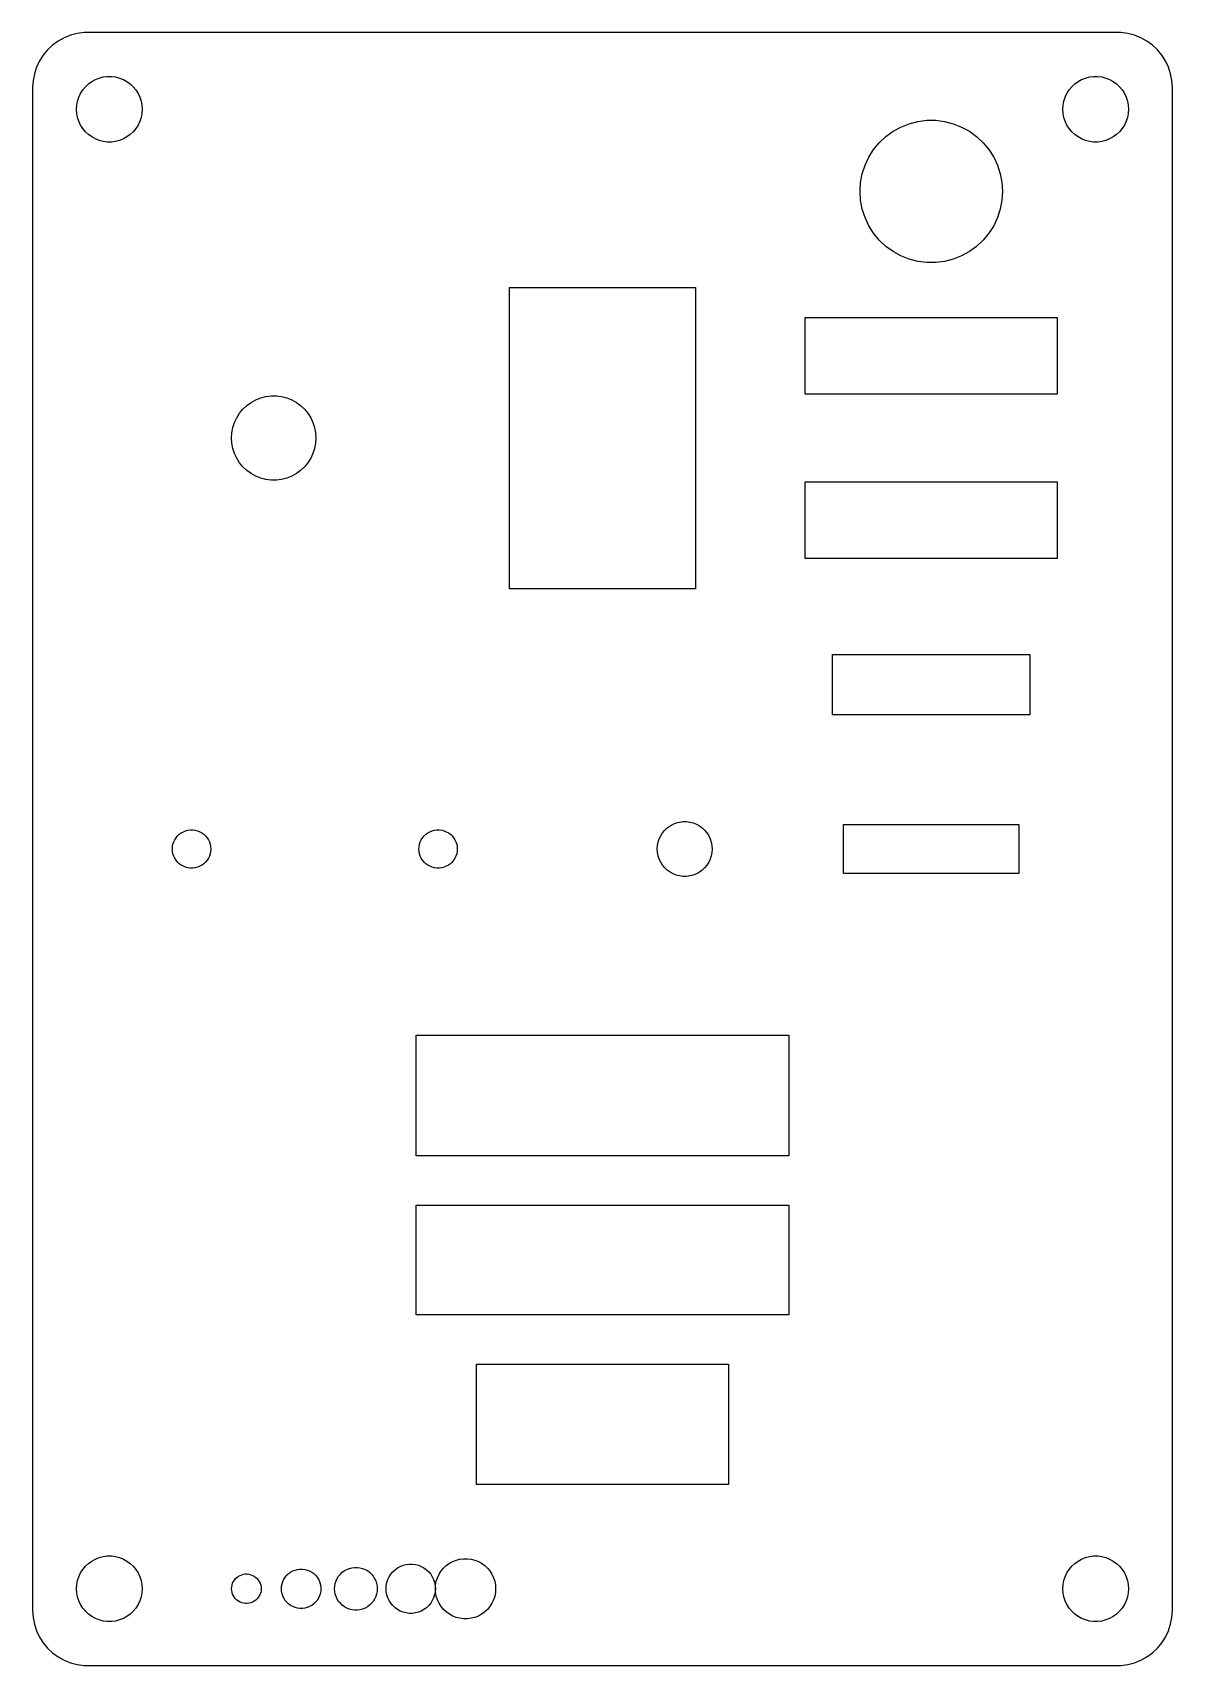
# Model space of a CAD drawing. Header units: metres. Extents: x -52 to 52, y -74 to 3413.
# Drawn here: x -52 to 52, y 1833.5 to 1982.5 of the extents above; entities that cross this region are included whole.
import ezdxf

# ---------------------------------------------------------------- set-up
doc = ezdxf.new("R2010")
doc.units = ezdxf.units.M

msp = doc.modelspace()

# ---------------------------------------------------------------- linework, layer by layer
for p, q in [((-49.6791, 1981.72), (-50.1871, 1981.35)), ((-49.1289, 1982.02), (-49.6791, 1981.72)), ((-48.5451, 1982.26), (-49.1289, 1982.02)), ((-47.9369, 1982.41), (-48.5451, 1982.26)), ((-47.3139, 1982.49), (-47.9369, 1982.41)), ((47.3139, 1982.49), (-47.3139, 1982.49)), ((47.9369, 1982.41), (47.3139, 1982.49)), ((48.5451, 1982.26), (47.9369, 1982.41)), ((49.1289, 1982.02), (48.5451, 1982.26)), ((49.6791, 1981.72), (49.1289, 1982.02)), ((50.1871, 1981.35), (49.6791, 1981.72)), ((-51.0451, 1980.44), (-51.3815, 1979.91)), ((-50.6448, 1980.92), (-51.0451, 1980.44)), ((-50.1871, 1981.35), (-50.6448, 1980.92)), ((50.6448, 1980.92), (50.1871, 1981.35)), ((51.0451, 1980.44), (50.6448, 1980.92)), ((51.3815, 1979.91), (51.0451, 1980.44)), ((-51.8429, 1978.74), (-51.9606, 1978.13)), ((-51.6489, 1979.34), (-51.8429, 1978.74)), ((-51.3815, 1979.91), (-51.6489, 1979.34)), ((-45.5621, 1978.45), (-45.1884, 1978.49)), ((-45.1884, 1978.49), (-44.8116, 1978.49)), ((-44.8116, 1978.49), (-44.4379, 1978.45)), ((44.4379, 1978.45), (44.8116, 1978.49)), ((44.8116, 1978.49), (45.1884, 1978.49)), ((45.1884, 1978.49), (45.5621, 1978.45)), ((51.6489, 1979.34), (51.3815, 1979.91)), ((51.8429, 1978.74), (51.6489, 1979.34)), ((51.9606, 1978.13), (51.8429, 1978.74)), ((-51.9606, 1978.13), (-52, 1977.5)), ((-52, 1977.5), (-52, 1838.5)), ((-47.6289, 1976.95), (-47.427, 1977.26)), ((-47.427, 1977.26), (-47.1869, 1977.55)), ((-47.1869, 1977.55), (-46.9123, 1977.81)), ((-46.9123, 1977.81), (-46.6075, 1978.03)), ((-46.6075, 1978.03), (-46.2773, 1978.21)), ((-46.2773, 1978.21), (-45.927, 1978.35)), ((-45.927, 1978.35), (-45.5621, 1978.45)), ((-44.4379, 1978.45), (-44.0729, 1978.35)), ((-44.0729, 1978.35), (-43.7227, 1978.21)), ((-43.7227, 1978.21), (-43.3925, 1978.03)), ((-43.3925, 1978.03), (-43.0877, 1977.81)), ((-43.0877, 1977.81), (-42.8131, 1977.55)), ((-42.8131, 1977.55), (-42.5729, 1977.26)), ((-42.5729, 1977.26), (-42.3711, 1976.95)), ((42.3711, 1976.95), (42.5729, 1977.26)), ((42.5729, 1977.26), (42.8131, 1977.55)), ((42.8131, 1977.55), (43.0877, 1977.81)), ((43.0877, 1977.81), (43.3925, 1978.03)), ((43.3925, 1978.03), (43.7227, 1978.21)), ((43.7227, 1978.21), (44.0729, 1978.35)), ((44.0729, 1978.35), (44.4379, 1978.45)), ((45.5621, 1978.45), (45.927, 1978.35)), ((45.927, 1978.35), (46.2773, 1978.21)), ((46.2773, 1978.21), (46.6075, 1978.03)), ((46.6075, 1978.03), (46.9123, 1977.81)), ((46.9123, 1977.81), (47.1869, 1977.55)), ((47.1869, 1977.55), (47.427, 1977.26)), ((47.427, 1977.26), (47.6289, 1976.95)), ((52, 1977.5), (51.9606, 1978.13)), ((52, 1838.5), (52, 1977.5)), ((-48, 1975.5), (-47.9763, 1975.88)), ((-47.9763, 1975.12), (-48, 1975.5)), ((-47.9763, 1975.88), (-47.9057, 1976.25)), ((-47.9057, 1976.25), (-47.7893, 1976.6)), ((-47.7893, 1976.6), (-47.6289, 1976.95)), ((-42.3711, 1976.95), (-42.2107, 1976.6)), ((-42.2107, 1976.6), (-42.0942, 1976.25)), ((-42.0942, 1976.25), (-42.0237, 1975.88)), ((-42.0237, 1975.88), (-42, 1975.5)), ((-42, 1975.5), (-42.0237, 1975.12)), ((42, 1975.5), (42.0237, 1975.88)), ((42.0237, 1975.12), (42, 1975.5)), ((42.0237, 1975.88), (42.0942, 1976.25)), ((42.0942, 1976.25), (42.2107, 1976.6)), ((42.2107, 1976.6), (42.3711, 1976.95)), ((47.6289, 1976.95), (47.7893, 1976.6)), ((47.7893, 1976.6), (47.9057, 1976.25)), ((47.9057, 1976.25), (47.9763, 1975.88)), ((47.9763, 1975.88), (48, 1975.5)), ((48, 1975.5), (47.9763, 1975.12)), ((-47.9057, 1974.75), (-47.9763, 1975.12)), ((-47.7893, 1974.4), (-47.9057, 1974.75)), ((-47.6289, 1974.05), (-47.7893, 1974.4)), ((-47.427, 1973.74), (-47.6289, 1974.05)), ((-42.3711, 1974.05), (-42.5729, 1973.74)), ((-42.2107, 1974.4), (-42.3711, 1974.05)), ((-42.0942, 1974.75), (-42.2107, 1974.4)), ((-42.0237, 1975.12), (-42.0942, 1974.75)), ((27.2324, 1973.88), (27.9914, 1974.18)), ((27.9914, 1974.18), (28.782, 1974.38)), ((28.782, 1974.38), (29.5919, 1974.49)), ((29.5919, 1974.49), (30.4081, 1974.49)), ((30.4081, 1974.49), (31.218, 1974.38)), ((31.218, 1974.38), (32.0086, 1974.18)), ((32.0086, 1974.18), (32.7676, 1973.88)), ((42.0942, 1974.75), (42.0237, 1975.12)), ((42.2107, 1974.4), (42.0942, 1974.75)), ((42.3711, 1974.05), (42.2107, 1974.4)), ((42.5729, 1973.74), (42.3711, 1974.05)), ((47.6289, 1974.05), (47.427, 1973.74)), ((47.7893, 1974.4), (47.6289, 1974.05)), ((47.9057, 1974.75), (47.7893, 1974.4)), ((47.9763, 1975.12), (47.9057, 1974.75)), ((-47.1869, 1973.45), (-47.427, 1973.74)), ((-46.9123, 1973.19), (-47.1869, 1973.45)), ((-46.6075, 1972.97), (-46.9123, 1973.19)), ((-46.2773, 1972.79), (-46.6075, 1972.97)), ((-45.927, 1972.65), (-46.2773, 1972.79)), ((-45.5621, 1972.55), (-45.927, 1972.65)), ((-45.1884, 1972.51), (-45.5621, 1972.55)), ((-44.8116, 1972.51), (-45.1884, 1972.51)), ((-44.4379, 1972.55), (-44.8116, 1972.51)), ((-44.0729, 1972.65), (-44.4379, 1972.55)), ((-43.7227, 1972.79), (-44.0729, 1972.65)), ((-43.3925, 1972.97), (-43.7227, 1972.79)), ((-43.0877, 1973.19), (-43.3925, 1972.97)), ((-42.8131, 1973.45), (-43.0877, 1973.19)), ((-42.5729, 1973.74), (-42.8131, 1973.45)), ((25.2617, 1972.45), (25.8567, 1973.01)), ((25.8567, 1973.01), (26.5171, 1973.49)), ((26.5171, 1973.49), (27.2324, 1973.88)), ((32.7676, 1973.88), (33.4829, 1973.49)), ((33.4829, 1973.49), (34.1432, 1973.01)), ((34.1432, 1973.01), (34.7383, 1972.45)), ((42.8131, 1973.45), (42.5729, 1973.74)), ((43.0877, 1973.19), (42.8131, 1973.45)), ((43.3925, 1972.97), (43.0877, 1973.19)), ((43.7227, 1972.79), (43.3925, 1972.97)), ((44.0729, 1972.65), (43.7227, 1972.79)), ((44.4379, 1972.55), (44.0729, 1972.65)), ((44.8116, 1972.51), (44.4379, 1972.55)), ((45.1884, 1972.51), (44.8116, 1972.51)), ((45.5621, 1972.55), (45.1884, 1972.51)), ((45.927, 1972.65), (45.5621, 1972.55)), ((46.2773, 1972.79), (45.927, 1972.65)), ((46.6075, 1972.97), (46.2773, 1972.79)), ((46.9123, 1973.19), (46.6075, 1972.97)), ((47.1869, 1973.45), (46.9123, 1973.19)), ((47.427, 1973.74), (47.1869, 1973.45)), ((23.9565, 1970.39), (24.304, 1971.13)), ((24.304, 1971.13), (24.7414, 1971.82)), ((24.7414, 1971.82), (25.2617, 1972.45)), ((34.7383, 1972.45), (35.2586, 1971.82)), ((35.2586, 1971.82), (35.696, 1971.13)), ((35.696, 1971.13), (36.0435, 1970.39)), ((23.5513, 1968.81), (23.7042, 1969.62)), ((23.7042, 1969.62), (23.9565, 1970.39)), ((36.0435, 1970.39), (36.2958, 1969.62)), ((36.2958, 1969.62), (36.4487, 1968.81)), ((23.5, 1968), (23.5513, 1968.81)), ((36.4487, 1968.81), (36.5, 1968)), ((23.5513, 1967.19), (23.5, 1968)), ((23.7042, 1966.38), (23.5513, 1967.19)), ((36.4487, 1967.19), (36.2958, 1966.38)), ((36.5, 1968), (36.4487, 1967.19)), ((23.9565, 1965.61), (23.7042, 1966.38)), ((24.304, 1964.87), (23.9565, 1965.61)), ((36.0435, 1965.61), (35.696, 1964.87)), ((36.2958, 1966.38), (36.0435, 1965.61)), ((24.7414, 1964.18), (24.304, 1964.87)), ((25.2617, 1963.55), (24.7414, 1964.18)), ((35.2586, 1964.18), (34.7383, 1963.55)), ((35.696, 1964.87), (35.2586, 1964.18)), ((25.8567, 1962.99), (25.2617, 1963.55)), ((26.5171, 1962.51), (25.8567, 1962.99)), ((27.2324, 1962.12), (26.5171, 1962.51)), ((27.9914, 1961.82), (27.2324, 1962.12)), ((32.7676, 1962.12), (32.0086, 1961.82)), ((33.4829, 1962.51), (32.7676, 1962.12)), ((34.1432, 1962.99), (33.4829, 1962.51)), ((34.7383, 1963.55), (34.1432, 1962.99)), ((28.782, 1961.62), (27.9914, 1961.82)), ((29.5919, 1961.51), (28.782, 1961.62)), ((30.4081, 1961.51), (29.5919, 1961.51)), ((31.218, 1961.62), (30.4081, 1961.51)), ((32.0086, 1961.82), (31.218, 1961.62)), ((-8.5, 1931.75), (-8.5, 1959.25)), ((-8.5, 1959.25), (8.5, 1959.25)), ((8.5, 1959.25), (8.5, 1931.75)), ((18.5, 1949.5), (18.5, 1956.5)), ((18.5, 1956.5), (41.5, 1956.5)), ((41.5, 1956.5), (41.5, 1949.5)), ((-32.4541, 1948.47), (-32.0629, 1948.75)), ((-32.0629, 1948.75), (-31.6392, 1948.98)), ((-31.6392, 1948.98), (-31.1897, 1949.16)), ((-31.1897, 1949.16), (-30.7214, 1949.28)), ((-30.7214, 1949.28), (-30.2417, 1949.34)), ((-30.2417, 1949.34), (-29.7583, 1949.34)), ((-29.7583, 1949.34), (-29.2786, 1949.28)), ((-29.2786, 1949.28), (-28.8103, 1949.16)), ((-28.8103, 1949.16), (-28.3607, 1948.98)), ((-28.3607, 1948.98), (-27.9371, 1948.75)), ((-27.9371, 1948.75), (-27.5459, 1948.47)), ((41.5, 1949.5), (18.5, 1949.5)), ((-33.5796, 1946.92), (-33.3738, 1947.35)), ((-33.3738, 1947.35), (-33.1147, 1947.76)), ((-33.1147, 1947.76), (-32.8065, 1948.14)), ((-32.8065, 1948.14), (-32.4541, 1948.47)), ((-27.5459, 1948.47), (-27.1935, 1948.14)), ((-27.1935, 1948.14), (-26.8853, 1947.76)), ((-26.8853, 1947.76), (-26.6262, 1947.35)), ((-26.6262, 1947.35), (-26.4203, 1946.92)), ((-33.85, 1945.5), (-33.8196, 1945.98)), ((-33.8196, 1945.98), (-33.729, 1946.46)), ((-33.729, 1946.46), (-33.5796, 1946.92)), ((-26.4203, 1946.92), (-26.271, 1946.46)), ((-26.271, 1946.46), (-26.1804, 1945.98)), ((-26.1804, 1945.98), (-26.15, 1945.5)), ((-33.8196, 1945.02), (-33.85, 1945.5)), ((-33.729, 1944.54), (-33.8196, 1945.02)), ((-33.5796, 1944.08), (-33.729, 1944.54)), ((-26.271, 1944.54), (-26.4203, 1944.08)), ((-26.1804, 1945.02), (-26.271, 1944.54)), ((-26.15, 1945.5), (-26.1804, 1945.02)), ((-33.3738, 1943.65), (-33.5796, 1944.08)), ((-33.1147, 1943.24), (-33.3738, 1943.65)), ((-32.8065, 1942.86), (-33.1147, 1943.24)), ((-32.4541, 1942.53), (-32.8065, 1942.86)), ((-27.1935, 1942.86), (-27.5459, 1942.53)), ((-26.8853, 1943.24), (-27.1935, 1942.86)), ((-26.6262, 1943.65), (-26.8853, 1943.24)), ((-26.4203, 1944.08), (-26.6262, 1943.65)), ((-32.0629, 1942.25), (-32.4541, 1942.53)), ((-31.6392, 1942.02), (-32.0629, 1942.25)), ((-31.1897, 1941.84), (-31.6392, 1942.02)), ((-30.7214, 1941.72), (-31.1897, 1941.84)), ((-30.2417, 1941.66), (-30.7214, 1941.72)), ((-29.7583, 1941.66), (-30.2417, 1941.66)), ((-29.2786, 1941.72), (-29.7583, 1941.66)), ((-28.8103, 1941.84), (-29.2786, 1941.72)), ((-28.3607, 1942.02), (-28.8103, 1941.84)), ((-27.9371, 1942.25), (-28.3607, 1942.02)), ((-27.5459, 1942.53), (-27.9371, 1942.25)), ((18.5, 1934.5), (18.5, 1941.5)), ((18.5, 1941.5), (41.5, 1941.5)), ((41.5, 1941.5), (41.5, 1934.5)), ((41.5, 1934.5), (18.5, 1934.5)), ((8.5, 1931.75), (-8.5, 1931.75)), ((21, 1920.25), (21, 1925.75)), ((21, 1925.75), (39, 1925.75)), ((39, 1925.75), (39, 1920.25)), ((39, 1920.25), (21, 1920.25)), ((5.67757, 1909.71), (5.90643, 1909.93)), ((5.90643, 1909.93), (6.16043, 1910.11)), ((6.16043, 1910.11), (6.43555, 1910.26)), ((6.43555, 1910.26), (6.72745, 1910.38)), ((6.72745, 1910.38), (7.03154, 1910.46)), ((7.03154, 1910.46), (7.34302, 1910.5)), ((7.34302, 1910.5), (7.65697, 1910.5)), ((7.65697, 1910.5), (7.96844, 1910.46)), ((7.96844, 1910.46), (8.27254, 1910.38)), ((8.27254, 1910.38), (8.56444, 1910.26)), ((8.56444, 1910.26), (8.83955, 1910.11)), ((8.83955, 1910.11), (9.09355, 1909.93)), ((9.09355, 1909.93), (9.32242, 1909.71)), ((22, 1905.75), (22, 1910.25)), ((22, 1910.25), (38, 1910.25)), ((38, 1910.25), (38, 1905.75)), ((-39.2362, 1908.22), (-39.195, 1908.44)), ((-39.195, 1908.44), (-39.1271, 1908.64)), ((-39.1271, 1908.64), (-39.0335, 1908.84)), ((-39.0335, 1908.84), (-38.9158, 1909.03)), ((-38.9158, 1909.03), (-38.7757, 1909.2)), ((-38.7757, 1909.2), (-38.6155, 1909.35)), ((-38.6155, 1909.35), (-38.4377, 1909.48)), ((-38.4377, 1909.48), (-38.2451, 1909.58)), ((-38.2451, 1909.58), (-38.0408, 1909.66)), ((-38.0408, 1909.66), (-37.8279, 1909.72)), ((-37.8279, 1909.72), (-37.6099, 1909.75)), ((-37.6099, 1909.75), (-37.3901, 1909.75)), ((-37.3901, 1909.75), (-37.1721, 1909.72)), ((-37.1721, 1909.72), (-36.9592, 1909.66)), ((-36.9592, 1909.66), (-36.7549, 1909.58)), ((-36.7549, 1909.58), (-36.5623, 1909.48)), ((-36.5623, 1909.48), (-36.3845, 1909.35)), ((-36.3845, 1909.35), (-36.2243, 1909.2)), ((-36.2243, 1909.2), (-36.0842, 1909.03)), ((-36.0842, 1909.03), (-35.9665, 1908.84)), ((-35.9665, 1908.84), (-35.8729, 1908.64)), ((-35.8729, 1908.64), (-35.805, 1908.44)), ((-35.805, 1908.44), (-35.7638, 1908.22)), ((-16.7362, 1908.22), (-16.695, 1908.44)), ((-16.695, 1908.44), (-16.6271, 1908.64)), ((-16.6271, 1908.64), (-16.5335, 1908.84)), ((-16.5335, 1908.84), (-16.4158, 1909.03)), ((-16.4158, 1909.03), (-16.2757, 1909.2)), ((-16.2757, 1909.2), (-16.1155, 1909.35)), ((-16.1155, 1909.35), (-15.9377, 1909.48)), ((-15.9377, 1909.48), (-15.7451, 1909.58)), ((-15.7451, 1909.58), (-15.5408, 1909.66)), ((-15.5408, 1909.66), (-15.3279, 1909.72)), ((-15.3279, 1909.72), (-15.1099, 1909.75)), ((-15.1099, 1909.75), (-14.8901, 1909.75)), ((-14.8901, 1909.75), (-14.6721, 1909.72)), ((-14.6721, 1909.72), (-14.4592, 1909.66)), ((-14.4592, 1909.66), (-14.2549, 1909.58)), ((-14.2549, 1909.58), (-14.0623, 1909.48)), ((-14.0623, 1909.48), (-13.8845, 1909.35)), ((-13.8845, 1909.35), (-13.7243, 1909.2)), ((-13.7243, 1909.2), (-13.5842, 1909.03)), ((-13.5842, 1909.03), (-13.4665, 1908.84)), ((-13.4665, 1908.84), (-13.3729, 1908.64)), ((-13.3729, 1908.64), (-13.305, 1908.44)), ((-13.305, 1908.44), (-13.2638, 1908.22)), ((5.0197, 1908.31), (5.07854, 1908.62)), ((5.07854, 1908.62), (5.17555, 1908.92)), ((5.17555, 1908.92), (5.30922, 1909.2)), ((5.30922, 1909.2), (5.47745, 1909.47)), ((5.47745, 1909.47), (5.67757, 1909.71)), ((9.32242, 1909.71), (9.52254, 1909.47)), ((9.52254, 1909.47), (9.69077, 1909.2)), ((9.69077, 1909.2), (9.82443, 1908.92)), ((9.82443, 1908.92), (9.92145, 1908.62)), ((9.92145, 1908.62), (9.98029, 1908.31)), ((-39.25, 1908), (-39.2362, 1908.22)), ((-39.2362, 1907.78), (-39.25, 1908)), ((-39.195, 1907.56), (-39.2362, 1907.78)), ((-39.1271, 1907.36), (-39.195, 1907.56)), ((-39.0335, 1907.16), (-39.1271, 1907.36)), ((-38.9158, 1906.97), (-39.0335, 1907.16)), ((-38.7757, 1906.8), (-38.9158, 1906.97)), ((-36.0842, 1906.97), (-36.2243, 1906.8)), ((-35.9665, 1907.16), (-36.0842, 1906.97)), ((-35.8729, 1907.36), (-35.9665, 1907.16)), ((-35.805, 1907.56), (-35.8729, 1907.36)), ((-35.7638, 1907.78), (-35.805, 1907.56)), ((-35.7638, 1908.22), (-35.75, 1908)), ((-35.75, 1908), (-35.7638, 1907.78)), ((-16.75, 1908), (-16.7362, 1908.22)), ((-16.7362, 1907.78), (-16.75, 1908)), ((-16.695, 1907.56), (-16.7362, 1907.78)), ((-16.6271, 1907.36), (-16.695, 1907.56)), ((-16.5335, 1907.16), (-16.6271, 1907.36)), ((-16.4158, 1906.97), (-16.5335, 1907.16)), ((-16.2757, 1906.8), (-16.4158, 1906.97)), ((-13.5842, 1906.97), (-13.7243, 1906.8)), ((-13.4665, 1907.16), (-13.5842, 1906.97)), ((-13.3729, 1907.36), (-13.4665, 1907.16)), ((-13.305, 1907.56), (-13.3729, 1907.36)), ((-13.2638, 1907.78), (-13.305, 1907.56)), ((-13.2638, 1908.22), (-13.25, 1908)), ((-13.25, 1908), (-13.2638, 1907.78)), ((5, 1908), (5.0197, 1908.31)), ((5.0197, 1907.69), (5, 1908)), ((5.07854, 1907.38), (5.0197, 1907.69)), ((5.17555, 1907.08), (5.07854, 1907.38)), ((5.30922, 1906.8), (5.17555, 1907.08)), ((9.82443, 1907.08), (9.69077, 1906.8)), ((9.92145, 1907.38), (9.82443, 1907.08)), ((9.98029, 1907.69), (9.92145, 1907.38)), ((9.98029, 1908.31), (10, 1908)), ((10, 1908), (9.98029, 1907.69)), ((-38.6155, 1906.65), (-38.7757, 1906.8)), ((-38.4377, 1906.52), (-38.6155, 1906.65)), ((-38.2451, 1906.42), (-38.4377, 1906.52)), ((-38.0408, 1906.34), (-38.2451, 1906.42)), ((-37.8279, 1906.28), (-38.0408, 1906.34)), ((-37.6099, 1906.25), (-37.8279, 1906.28)), ((-37.3901, 1906.25), (-37.6099, 1906.25)), ((-37.1721, 1906.28), (-37.3901, 1906.25)), ((-36.9592, 1906.34), (-37.1721, 1906.28)), ((-36.7549, 1906.42), (-36.9592, 1906.34)), ((-36.5623, 1906.52), (-36.7549, 1906.42)), ((-36.3845, 1906.65), (-36.5623, 1906.52)), ((-36.2243, 1906.8), (-36.3845, 1906.65)), ((-16.1155, 1906.65), (-16.2757, 1906.8)), ((-15.9377, 1906.52), (-16.1155, 1906.65)), ((-15.7451, 1906.42), (-15.9377, 1906.52)), ((-15.5408, 1906.34), (-15.7451, 1906.42)), ((-15.3279, 1906.28), (-15.5408, 1906.34)), ((-15.1099, 1906.25), (-15.3279, 1906.28)), ((-14.8901, 1906.25), (-15.1099, 1906.25)), ((-14.6721, 1906.28), (-14.8901, 1906.25)), ((-14.4592, 1906.34), (-14.6721, 1906.28)), ((-14.2549, 1906.42), (-14.4592, 1906.34)), ((-14.0623, 1906.52), (-14.2549, 1906.42)), ((-13.8845, 1906.65), (-14.0623, 1906.52)), ((-13.7243, 1906.8), (-13.8845, 1906.65)), ((5.47745, 1906.53), (5.30922, 1906.8)), ((5.67757, 1906.29), (5.47745, 1906.53)), ((5.90643, 1906.07), (5.67757, 1906.29)), ((6.16043, 1905.89), (5.90643, 1906.07)), ((6.43555, 1905.74), (6.16043, 1905.89)), ((6.72745, 1905.62), (6.43555, 1905.74)), ((7.03154, 1905.54), (6.72745, 1905.62)), ((7.34302, 1905.5), (7.03154, 1905.54)), ((7.65697, 1905.5), (7.34302, 1905.5)), ((7.96844, 1905.54), (7.65697, 1905.5)), ((8.27254, 1905.62), (7.96844, 1905.54)), ((8.56444, 1905.74), (8.27254, 1905.62)), ((8.83955, 1905.89), (8.56444, 1905.74)), ((9.09355, 1906.07), (8.83955, 1905.89)), ((9.32242, 1906.29), (9.09355, 1906.07)), ((9.52254, 1906.53), (9.32242, 1906.29)), ((9.69077, 1906.8), (9.52254, 1906.53)), ((38, 1905.75), (22, 1905.75)), ((-17, 1880), (-17, 1891)), ((-17, 1891), (17, 1891)), ((17, 1891), (17, 1880)), ((17, 1880), (-17, 1880)), ((-17, 1865.5), (-17, 1875.5)), ((-17, 1875.5), (17, 1875.5)), ((17, 1875.5), (17, 1865.5)), ((17, 1865.5), (-17, 1865.5)), ((-11.5, 1850), (-11.5, 1861)), ((-11.5, 1861), (11.5, 1861)), ((11.5, 1861), (11.5, 1850)), ((11.5, 1850), (-11.5, 1850)), ((-46.9123, 1842.81), (-46.6075, 1843.03)), ((-46.6075, 1843.03), (-46.2773, 1843.21)), ((-46.2773, 1843.21), (-45.927, 1843.35)), ((-45.927, 1843.35), (-45.5621, 1843.45)), ((-45.5621, 1843.45), (-45.1884, 1843.49)), ((-45.1884, 1843.49), (-44.8116, 1843.49)), ((-44.8116, 1843.49), (-44.4379, 1843.45)), ((-44.4379, 1843.45), (-44.0729, 1843.35)), ((-44.0729, 1843.35), (-43.7227, 1843.21)), ((-43.7227, 1843.21), (-43.3925, 1843.03)), ((-43.3925, 1843.03), (-43.0877, 1842.81)), ((-13.9735, 1842.82), (-13.6709, 1842.99)), ((-13.6709, 1842.99), (-13.3498, 1843.12)), ((-13.3498, 1843.12), (-13.0153, 1843.2)), ((-13.0153, 1843.2), (-12.6727, 1843.24)), ((-12.6727, 1843.24), (-12.3273, 1843.24)), ((-12.3273, 1843.24), (-11.9847, 1843.2)), ((-11.9847, 1843.2), (-11.6502, 1843.12)), ((-11.6502, 1843.12), (-11.3291, 1842.99)), ((-11.3291, 1842.99), (-11.0265, 1842.82)), ((43.0877, 1842.81), (43.3925, 1843.03)), ((43.3925, 1843.03), (43.7227, 1843.21)), ((43.7227, 1843.21), (44.0729, 1843.35)), ((44.0729, 1843.35), (44.4379, 1843.45)), ((44.4379, 1843.45), (44.8116, 1843.49)), ((44.8116, 1843.49), (45.1884, 1843.49)), ((45.1884, 1843.49), (45.5621, 1843.45)), ((45.5621, 1843.45), (45.927, 1843.35)), ((45.927, 1843.35), (46.2773, 1843.21)), ((46.2773, 1843.21), (46.6075, 1843.03)), ((46.6075, 1843.03), (46.9123, 1842.81)), ((-47.9057, 1841.25), (-47.7893, 1841.6)), ((-47.7893, 1841.6), (-47.6289, 1841.95)), ((-47.6289, 1841.95), (-47.427, 1842.26)), ((-47.427, 1842.26), (-47.1869, 1842.55)), ((-47.1869, 1842.55), (-46.9123, 1842.81)), ((-43.0877, 1842.81), (-42.8131, 1842.55)), ((-42.8131, 1842.55), (-42.5729, 1842.26)), ((-42.5729, 1842.26), (-42.3711, 1841.95)), ((-42.3711, 1841.95), (-42.2107, 1841.6)), ((-42.2107, 1841.6), (-42.0942, 1841.25)), ((-33.5922, 1841.29), (-33.4841, 1841.42)), ((-33.4841, 1841.42), (-33.3605, 1841.54)), ((-33.3605, 1841.54), (-33.2234, 1841.64)), ((-33.2234, 1841.64), (-33.0748, 1841.72)), ((-33.0748, 1841.72), (-32.9172, 1841.78)), ((-32.9172, 1841.78), (-32.753, 1841.83)), ((-32.753, 1841.83), (-32.5848, 1841.85)), ((-32.5848, 1841.85), (-32.4152, 1841.85)), ((-32.4152, 1841.85), (-32.247, 1841.83)), ((-32.247, 1841.83), (-32.0828, 1841.78)), ((-32.0828, 1841.78), (-31.9252, 1841.72)), ((-31.9252, 1841.72), (-31.7766, 1841.64)), ((-31.7766, 1841.64), (-31.6395, 1841.54)), ((-31.6395, 1841.54), (-31.5159, 1841.42)), ((-31.5159, 1841.42), (-31.4078, 1841.29)), ((-29.0773, 1841.37), (-28.9562, 1841.56)), ((-28.9562, 1841.56), (-28.8121, 1841.73)), ((-28.8121, 1841.73), (-28.6474, 1841.89)), ((-28.6474, 1841.89), (-28.4645, 1842.02)), ((-28.4645, 1842.02), (-28.2664, 1842.13)), ((-28.2664, 1842.13), (-28.0562, 1842.21)), ((-28.0562, 1842.21), (-27.8373, 1842.27)), ((-27.8373, 1842.27), (-27.613, 1842.3)), ((-27.613, 1842.3), (-27.387, 1842.3)), ((-27.387, 1842.3), (-27.1627, 1842.27)), ((-27.1627, 1842.27), (-26.9438, 1842.21)), ((-26.9438, 1842.21), (-26.7336, 1842.13)), ((-26.7336, 1842.13), (-26.5355, 1842.02)), ((-26.5355, 1842.02), (-26.3526, 1841.89)), ((-26.3526, 1841.89), (-26.1879, 1841.73)), ((-26.1879, 1841.73), (-26.0438, 1841.56)), ((-26.0438, 1841.56), (-25.9226, 1841.37)), ((-24.3131, 1841.22), (-24.2088, 1841.44)), ((-24.2088, 1841.44), (-24.0776, 1841.65)), ((-24.0776, 1841.65), (-23.9215, 1841.83)), ((-23.9215, 1841.83), (-23.743, 1842)), ((-23.743, 1842), (-23.5449, 1842.15)), ((-23.5449, 1842.15), (-23.3303, 1842.26)), ((-23.3303, 1842.26), (-23.1026, 1842.35)), ((-23.1026, 1842.35), (-22.8654, 1842.42)), ((-22.8654, 1842.42), (-22.6224, 1842.45)), ((-22.6224, 1842.45), (-22.3775, 1842.45)), ((-22.3775, 1842.45), (-22.1346, 1842.42)), ((-22.1346, 1842.42), (-21.8974, 1842.35)), ((-21.8974, 1842.35), (-21.6697, 1842.26)), ((-21.6697, 1842.26), (-21.4551, 1842.15)), ((-21.4551, 1842.15), (-21.257, 1842)), ((-21.257, 1842), (-21.0785, 1841.83)), ((-21.0785, 1841.83), (-20.9224, 1841.65)), ((-20.9224, 1841.65), (-20.7912, 1841.44)), ((-20.7912, 1841.44), (-20.6869, 1841.22)), ((-19.592, 1841.33), (-19.4717, 1841.58)), ((-19.4717, 1841.58), (-19.3203, 1841.82)), ((-19.3203, 1841.82), (-19.1402, 1842.04)), ((-19.1402, 1842.04), (-18.9342, 1842.23)), ((-18.9342, 1842.23), (-18.7056, 1842.4)), ((-18.7056, 1842.4), (-18.458, 1842.54)), ((-18.458, 1842.54), (-18.1953, 1842.64)), ((-18.1953, 1842.64), (-17.9216, 1842.71)), ((-17.9216, 1842.71), (-17.6413, 1842.75)), ((-17.6413, 1842.75), (-17.3587, 1842.75)), ((-17.3587, 1842.75), (-17.0784, 1842.71)), ((-17.0784, 1842.71), (-16.8047, 1842.64)), ((-16.8047, 1842.64), (-16.542, 1842.54)), ((-16.542, 1842.54), (-16.2944, 1842.4)), ((-16.2944, 1842.4), (-16.0658, 1842.23)), ((-16.0658, 1842.23), (-15.8598, 1842.04)), ((-15.8598, 1842.04), (-15.6797, 1841.82)), ((-15.6797, 1841.82), (-15.5283, 1841.58)), ((-15.5283, 1841.58), (-15.408, 1841.33)), ((-15.1636, 1841.18), (-15.0569, 1841.51)), ((-15.0569, 1841.51), (-14.9098, 1841.82)), ((-14.9098, 1841.82), (-14.7248, 1842.12)), ((-14.7248, 1842.12), (-14.5047, 1842.38)), ((-14.5047, 1842.38), (-14.2529, 1842.62)), ((-14.2529, 1842.62), (-13.9735, 1842.82)), ((-11.0265, 1842.82), (-10.7471, 1842.62)), ((-10.7471, 1842.62), (-10.4953, 1842.38)), ((-10.4953, 1842.38), (-10.2752, 1842.12)), ((-10.2752, 1842.12), (-10.0901, 1841.82)), ((-10.0901, 1841.82), (-9.9431, 1841.51)), ((-9.9431, 1841.51), (-9.8364, 1841.18)), ((42.0942, 1841.25), (42.2107, 1841.6)), ((42.2107, 1841.6), (42.3711, 1841.95)), ((42.3711, 1841.95), (42.5729, 1842.26)), ((42.5729, 1842.26), (42.8131, 1842.55)), ((42.8131, 1842.55), (43.0877, 1842.81)), ((46.9123, 1842.81), (47.1869, 1842.55)), ((47.1869, 1842.55), (47.427, 1842.26)), ((47.427, 1842.26), (47.6289, 1841.95)), ((47.6289, 1841.95), (47.7893, 1841.6)), ((47.7893, 1841.6), (47.9057, 1841.25)), ((-48, 1840.5), (-47.9763, 1840.88)), ((-47.9763, 1840.12), (-48, 1840.5)), ((-47.9763, 1840.88), (-47.9057, 1841.25)), ((-47.9057, 1839.75), (-47.9763, 1840.12)), ((-42.0942, 1841.25), (-42.0237, 1840.88)), ((-42.0237, 1840.12), (-42.0942, 1839.75)), ((-42.0237, 1840.88), (-42, 1840.5)), ((-42, 1840.5), (-42.0237, 1840.12)), ((-33.85, 1840.5), (-33.8394, 1840.67)), ((-33.8394, 1840.33), (-33.85, 1840.5)), ((-33.8394, 1840.67), (-33.8076, 1840.84)), ((-33.8076, 1840.16), (-33.8394, 1840.33)), ((-33.8076, 1840.84), (-33.7552, 1841)), ((-33.7552, 1840), (-33.8076, 1840.16)), ((-33.7552, 1841), (-33.683, 1841.15)), ((-33.683, 1839.85), (-33.7552, 1840)), ((-33.683, 1841.15), (-33.5922, 1841.29)), ((-31.4078, 1841.29), (-31.317, 1841.15)), ((-31.317, 1841.15), (-31.2448, 1841)), ((-31.2448, 1840), (-31.317, 1839.85)), ((-31.2448, 1841), (-31.1924, 1840.84)), ((-31.1924, 1840.16), (-31.2448, 1840)), ((-31.1924, 1840.84), (-31.1606, 1840.67)), ((-31.1606, 1840.33), (-31.1924, 1840.16)), ((-31.1606, 1840.67), (-31.15, 1840.5)), ((-31.15, 1840.5), (-31.1606, 1840.33)), ((-29.3, 1840.5), (-29.2858, 1840.73)), ((-29.2858, 1840.27), (-29.3, 1840.5)), ((-29.2858, 1840.73), (-29.2434, 1840.95)), ((-29.2434, 1840.05), (-29.2858, 1840.27)), ((-29.2434, 1840.95), (-29.1736, 1841.16)), ((-29.1736, 1839.84), (-29.2434, 1840.05)), ((-29.1736, 1841.16), (-29.0773, 1841.37)), ((-25.9226, 1841.37), (-25.8264, 1841.16)), ((-25.8264, 1841.16), (-25.7565, 1840.95)), ((-25.7565, 1840.05), (-25.8264, 1839.84)), ((-25.7565, 1840.95), (-25.7142, 1840.73)), ((-25.7142, 1840.27), (-25.7565, 1840.05)), ((-25.7142, 1840.73), (-25.7, 1840.5)), ((-25.7, 1840.5), (-25.7142, 1840.27)), ((-24.45, 1840.5), (-24.4346, 1840.74)), ((-24.4346, 1840.26), (-24.45, 1840.5)), ((-24.4346, 1840.74), (-24.3887, 1840.98)), ((-24.3887, 1840.02), (-24.4346, 1840.26)), ((-24.3887, 1840.98), (-24.3131, 1841.22)), ((-24.3131, 1839.78), (-24.3887, 1840.02)), ((-20.6869, 1841.22), (-20.6113, 1840.98)), ((-20.6113, 1840.02), (-20.6869, 1839.78)), ((-20.6113, 1840.98), (-20.5654, 1840.74)), ((-20.5654, 1840.26), (-20.6113, 1840.02)), ((-20.5654, 1840.74), (-20.55, 1840.5)), ((-20.55, 1840.5), (-20.5654, 1840.26)), ((-19.75, 1840.5), (-19.7323, 1840.78)), ((-19.7323, 1840.22), (-19.75, 1840.5)), ((-19.7323, 1840.78), (-19.6793, 1841.06)), ((-19.6793, 1839.94), (-19.7323, 1840.22)), ((-19.6793, 1841.06), (-19.592, 1841.33)), ((-19.592, 1839.67), (-19.6793, 1839.94)), ((-15.408, 1841.33), (-15.3207, 1841.06)), ((-15.3207, 1839.94), (-15.408, 1839.67)), ((-15.3207, 1841.06), (-15.2677, 1840.78)), ((-15.2677, 1840.22), (-15.3207, 1839.94)), ((-15.2677, 1840.78), (-15.25, 1840.5)), ((-15.25, 1840.5), (-15.2677, 1840.22)), ((-15.25, 1840.5), (-15.2283, 1840.84)), ((-15.2283, 1840.16), (-15.25, 1840.5)), ((-15.2283, 1840.84), (-15.1636, 1841.18)), ((-15.1636, 1839.82), (-15.2283, 1840.16)), ((-9.8364, 1841.18), (-9.77168, 1840.84)), ((-9.77168, 1840.16), (-9.8364, 1839.82)), ((-9.77168, 1840.84), (-9.75, 1840.5)), ((-9.75, 1840.5), (-9.77168, 1840.16)), ((42, 1840.5), (42.0237, 1840.88)), ((42.0237, 1840.12), (42, 1840.5)), ((42.0237, 1840.88), (42.0942, 1841.25)), ((42.0942, 1839.75), (42.0237, 1840.12)), ((47.9057, 1841.25), (47.9763, 1840.88)), ((47.9763, 1840.12), (47.9057, 1839.75)), ((47.9763, 1840.88), (48, 1840.5)), ((48, 1840.5), (47.9763, 1840.12)), ((-52, 1838.5), (-51.9606, 1837.87)), ((-47.7893, 1839.4), (-47.9057, 1839.75)), ((-47.6289, 1839.05), (-47.7893, 1839.4)), ((-47.427, 1838.74), (-47.6289, 1839.05)), ((-47.1869, 1838.45), (-47.427, 1838.74)), ((-46.9123, 1838.19), (-47.1869, 1838.45)), ((-42.8131, 1838.45), (-43.0877, 1838.19)), ((-42.5729, 1838.74), (-42.8131, 1838.45)), ((-42.3711, 1839.05), (-42.5729, 1838.74)), ((-42.2107, 1839.4), (-42.3711, 1839.05)), ((-42.0942, 1839.75), (-42.2107, 1839.4)), ((-33.5922, 1839.71), (-33.683, 1839.85)), ((-33.4841, 1839.58), (-33.5922, 1839.71)), ((-33.3605, 1839.46), (-33.4841, 1839.58)), ((-33.2234, 1839.36), (-33.3605, 1839.46)), ((-33.0748, 1839.28), (-33.2234, 1839.36)), ((-32.9172, 1839.22), (-33.0748, 1839.28)), ((-32.753, 1839.17), (-32.9172, 1839.22)), ((-32.5848, 1839.15), (-32.753, 1839.17)), ((-32.4152, 1839.15), (-32.5848, 1839.15)), ((-32.247, 1839.17), (-32.4152, 1839.15)), ((-32.0828, 1839.22), (-32.247, 1839.17)), ((-31.9252, 1839.28), (-32.0828, 1839.22)), ((-31.7766, 1839.36), (-31.9252, 1839.28)), ((-31.6395, 1839.46), (-31.7766, 1839.36)), ((-31.5159, 1839.58), (-31.6395, 1839.46)), ((-31.4078, 1839.71), (-31.5159, 1839.58)), ((-31.317, 1839.85), (-31.4078, 1839.71)), ((-29.0773, 1839.63), (-29.1736, 1839.84)), ((-28.9562, 1839.44), (-29.0773, 1839.63)), ((-28.8121, 1839.27), (-28.9562, 1839.44)), ((-28.6474, 1839.11), (-28.8121, 1839.27)), ((-28.4645, 1838.98), (-28.6474, 1839.11)), ((-28.2664, 1838.87), (-28.4645, 1838.98)), ((-28.0562, 1838.79), (-28.2664, 1838.87)), ((-27.8373, 1838.73), (-28.0562, 1838.79)), ((-27.613, 1838.7), (-27.8373, 1838.73)), ((-27.387, 1838.7), (-27.613, 1838.7)), ((-27.1627, 1838.73), (-27.387, 1838.7)), ((-26.9438, 1838.79), (-27.1627, 1838.73)), ((-26.7336, 1838.87), (-26.9438, 1838.79)), ((-26.5355, 1838.98), (-26.7336, 1838.87)), ((-26.3526, 1839.11), (-26.5355, 1838.98)), ((-26.1879, 1839.27), (-26.3526, 1839.11)), ((-26.0438, 1839.44), (-26.1879, 1839.27)), ((-25.9226, 1839.63), (-26.0438, 1839.44)), ((-25.8264, 1839.84), (-25.9226, 1839.63)), ((-24.2088, 1839.56), (-24.3131, 1839.78)), ((-24.0776, 1839.35), (-24.2088, 1839.56)), ((-23.9215, 1839.17), (-24.0776, 1839.35)), ((-23.743, 1839), (-23.9215, 1839.17)), ((-23.5449, 1838.85), (-23.743, 1839)), ((-23.3303, 1838.74), (-23.5449, 1838.85)), ((-23.1026, 1838.65), (-23.3303, 1838.74)), ((-22.8654, 1838.58), (-23.1026, 1838.65)), ((-22.6224, 1838.55), (-22.8654, 1838.58)), ((-22.3775, 1838.55), (-22.6224, 1838.55)), ((-22.1346, 1838.58), (-22.3775, 1838.55)), ((-21.8974, 1838.65), (-22.1346, 1838.58)), ((-21.6697, 1838.74), (-21.8974, 1838.65)), ((-21.4551, 1838.85), (-21.6697, 1838.74)), ((-21.257, 1839), (-21.4551, 1838.85)), ((-21.0785, 1839.17), (-21.257, 1839)), ((-20.9224, 1839.35), (-21.0785, 1839.17)), ((-20.7912, 1839.56), (-20.9224, 1839.35)), ((-20.6869, 1839.78), (-20.7912, 1839.56)), ((-19.4717, 1839.42), (-19.592, 1839.67)), ((-19.3203, 1839.18), (-19.4717, 1839.42)), ((-19.1402, 1838.96), (-19.3203, 1839.18)), ((-18.9342, 1838.77), (-19.1402, 1838.96)), ((-18.7056, 1838.6), (-18.9342, 1838.77)), ((-18.458, 1838.46), (-18.7056, 1838.6)), ((-18.1953, 1838.36), (-18.458, 1838.46)), ((-16.542, 1838.46), (-16.8047, 1838.36)), ((-16.2944, 1838.6), (-16.542, 1838.46)), ((-16.0658, 1838.77), (-16.2944, 1838.6)), ((-15.8598, 1838.96), (-16.0658, 1838.77)), ((-15.6797, 1839.18), (-15.8598, 1838.96)), ((-15.5283, 1839.42), (-15.6797, 1839.18)), ((-15.408, 1839.67), (-15.5283, 1839.42)), ((-15.0569, 1839.49), (-15.1636, 1839.82)), ((-14.9098, 1839.18), (-15.0569, 1839.49)), ((-14.7248, 1838.88), (-14.9098, 1839.18)), ((-14.5047, 1838.62), (-14.7248, 1838.88)), ((-14.2529, 1838.38), (-14.5047, 1838.62)), ((-10.4953, 1838.62), (-10.7471, 1838.38)), ((-10.2752, 1838.88), (-10.4953, 1838.62)), ((-10.0901, 1839.18), (-10.2752, 1838.88)), ((-9.9431, 1839.49), (-10.0901, 1839.18)), ((-9.8364, 1839.82), (-9.9431, 1839.49)), ((42.2107, 1839.4), (42.0942, 1839.75)), ((42.3711, 1839.05), (42.2107, 1839.4)), ((42.5729, 1838.74), (42.3711, 1839.05)), ((42.8131, 1838.45), (42.5729, 1838.74)), ((43.0877, 1838.19), (42.8131, 1838.45)), ((47.1869, 1838.45), (46.9123, 1838.19)), ((47.427, 1838.74), (47.1869, 1838.45)), ((47.6289, 1839.05), (47.427, 1838.74)), ((47.7893, 1839.4), (47.6289, 1839.05)), ((47.9057, 1839.75), (47.7893, 1839.4)), ((51.9606, 1837.87), (52, 1838.5)), ((-51.9606, 1837.87), (-51.8429, 1837.26)), ((-51.8429, 1837.26), (-51.6489, 1836.66)), ((-46.6075, 1837.97), (-46.9123, 1838.19)), ((-46.2773, 1837.79), (-46.6075, 1837.97)), ((-45.927, 1837.65), (-46.2773, 1837.79)), ((-45.5621, 1837.55), (-45.927, 1837.65)), ((-45.1884, 1837.51), (-45.5621, 1837.55)), ((-44.8116, 1837.51), (-45.1884, 1837.51)), ((-44.4379, 1837.55), (-44.8116, 1837.51)), ((-44.0729, 1837.65), (-44.4379, 1837.55)), ((-43.7227, 1837.79), (-44.0729, 1837.65)), ((-43.3925, 1837.97), (-43.7227, 1837.79)), ((-43.0877, 1838.19), (-43.3925, 1837.97)), ((-17.9216, 1838.29), (-18.1953, 1838.36)), ((-17.6413, 1838.25), (-17.9216, 1838.29)), ((-17.3587, 1838.25), (-17.6413, 1838.25)), ((-17.0784, 1838.29), (-17.3587, 1838.25)), ((-16.8047, 1838.36), (-17.0784, 1838.29)), ((-13.9735, 1838.18), (-14.2529, 1838.38)), ((-13.6709, 1838.01), (-13.9735, 1838.18)), ((-13.3498, 1837.88), (-13.6709, 1838.01)), ((-13.0153, 1837.8), (-13.3498, 1837.88)), ((-12.6727, 1837.76), (-13.0153, 1837.8)), ((-12.3273, 1837.76), (-12.6727, 1837.76)), ((-11.9847, 1837.8), (-12.3273, 1837.76)), ((-11.6502, 1837.88), (-11.9847, 1837.8)), ((-11.3291, 1838.01), (-11.6502, 1837.88)), ((-11.0265, 1838.18), (-11.3291, 1838.01)), ((-10.7471, 1838.38), (-11.0265, 1838.18)), ((43.3925, 1837.97), (43.0877, 1838.19)), ((43.7227, 1837.79), (43.3925, 1837.97)), ((44.0729, 1837.65), (43.7227, 1837.79)), ((44.4379, 1837.55), (44.0729, 1837.65)), ((44.8116, 1837.51), (44.4379, 1837.55)), ((45.1884, 1837.51), (44.8116, 1837.51)), ((45.5621, 1837.55), (45.1884, 1837.51)), ((45.927, 1837.65), (45.5621, 1837.55)), ((46.2773, 1837.79), (45.927, 1837.65)), ((46.6075, 1837.97), (46.2773, 1837.79)), ((46.9123, 1838.19), (46.6075, 1837.97)), ((51.6489, 1836.66), (51.8429, 1837.26)), ((51.8429, 1837.26), (51.9606, 1837.87)), ((-51.6489, 1836.66), (-51.3815, 1836.09)), ((-51.3815, 1836.09), (-51.0451, 1835.56)), ((-51.0451, 1835.56), (-50.6448, 1835.08)), ((50.6448, 1835.08), (51.0451, 1835.56)), ((51.0451, 1835.56), (51.3815, 1836.09)), ((51.3815, 1836.09), (51.6489, 1836.66)), ((-50.6448, 1835.08), (-50.1871, 1834.65)), ((-50.1871, 1834.65), (-49.6791, 1834.28)), ((-49.6791, 1834.28), (-49.1289, 1833.98)), ((-49.1289, 1833.98), (-48.5451, 1833.74)), ((48.5451, 1833.74), (49.1289, 1833.98)), ((49.1289, 1833.98), (49.6791, 1834.28)), ((49.6791, 1834.28), (50.1871, 1834.65)), ((50.1871, 1834.65), (50.6448, 1835.08)), ((-48.5451, 1833.74), (-47.9369, 1833.59)), ((-47.9369, 1833.59), (-47.3139, 1833.51)), ((-47.3139, 1833.51), (47.3139, 1833.51)), ((47.3139, 1833.51), (47.9369, 1833.59)), ((47.9369, 1833.59), (48.5451, 1833.74))]:
    msp.add_line(p, q)

doc.saveas('drawing.dxf')
